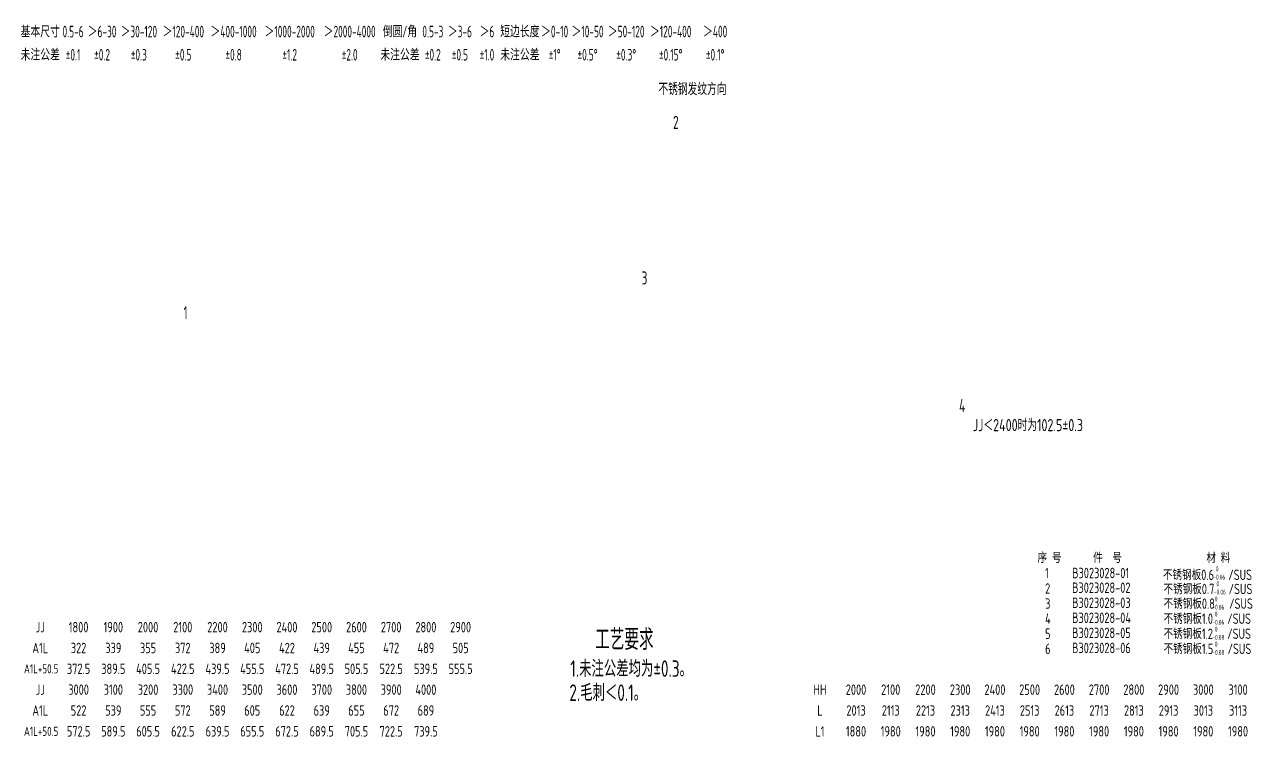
# Model space of a CAD drawing. Header units: inches. Extents: x 14216 to 120088, y -29410 to 23559.
# Drawn here: x 57414 to 60231, y 10839 to 12479 of the extents above; entities that cross this region are included whole.
import ezdxf
from ezdxf.enums import TextEntityAlignment as Align

# ---------------------------------------------------------------- set-up
doc = ezdxf.new("R2010")
doc.units = ezdxf.units.IN
doc.header["$LTSCALE"] = 0.3
doc.header["$MEASUREMENT"] = 0
doc.layers.add('2', color=2, linetype='Continuous')
doc.layers.add('2细实线', color=2, linetype='Continuous')
doc.layers.add('粗实线', color=7, linetype='Continuous', lineweight=30)
doc.styles.add('HZ', font='isocp2.shx', dxfattribs={"width": 0.7, "bigfont": 'hztxt.shx'})

msp = doc.modelspace()

# ---------------------------------------------------------------- texts
at = {"layer": '2', "color": 6, "style": 'HZ', "width": 0.8}
msp.add_text('不锈钢发纹方向', height=28, dxfattribs=at).set_placement((58874.355, 12308.111), align=Align.BOTTOM_LEFT)
at = {"layer": '2', "color": 4, "style": 'HZ', "width": 0.7}
for s, p in [('2', (58908.091, 12238.821)), ('3', (58835.616, 11880.468)), ('1', (57780.417, 11800.417)), ('4', (59567.028, 11586.432))]:
    msp.add_text(s, height=30, dxfattribs=at).set_placement(p)
at = {"layer": '2', "color": 6, "style": 'HZ', "width": 0.8}
msp.add_text('JJ＜2400时为102.5±0.3', height=28, dxfattribs=at).set_placement((59725.502, 11556.525), align=Align.MIDDLE_CENTER)
at = {"layer": '2', "color": 6, "style": 'HZ', "width": 0.75}
for s, p in [('1.未注公差均为±0.3。', (58671.272, 10976.622)), ('2.毛刺＜0.1。', (58669.126, 10921.227))]:
    msp.add_text(s, height=38, dxfattribs=at).set_placement(p)
at = {"layer": '2', "char_height": 11.3756, "attachment_point": 1, "style": 'HZ'}
for s, insert in [(' 0\\P-0.06', (60152.852, 11231.109)), (' 0\\P-0.06', (60154.109, 11196.663)), (' 0\\P-0.06', (60150.501, 11161.607)), (' 0\\P-0.06', (60150.501, 11126.928)), (' 0\\P-0.08', (60150.501, 11092.25)), (' 0\\P-0.08', (60150.501, 11057.572))]:
    msp.add_mtext(s, dxfattribs=dict(at, insert=insert))
at = {"layer": '2细实线', "linetype": 'ByBlock', "style": 'HZ', "width": 0.65}
for s, p in [('基本尺寸', (57450.3, 12463.021)), ('0.5-6', (57526.035, 12463.021)), ('＞6-30', (57592.86, 12463.021)), ('＞30-120', (57677.505, 12463.021)), ('＞120-400', (57779.97, 12463.021)), ('＞400-1000', (57895.8, 12463.021)), ('＞1000-2000', (58024.995, 12463.021)), ('＞2000-4000', (58163.1, 12463.021)), ('倒圆/角', (58278.93, 12463.021)), ('0.5-3', (58354.665, 12463.021)), ('＞3-6', (58417.035, 12463.021)), ('＞6', (58479.405, 12463.021)), ('短边长度', (58555.14, 12463.021)), ('＞0-10', (58635.33, 12463.021)), ('＞10-50', (58711.065, 12463.021)), ('＞50-120', (58800.165, 12463.021)), ('＞120-400', (58902.63, 12463.021)), ('＞400', (59005.095, 12463.021)), ('未注公差', (57450.3, 12409.561)), ('未注公差', (58278.93, 12409.561)), ('未注公差', (58555.14, 12409.561)), ('%%p0.1', (57526.035, 12409.561)), ('%%p0.2', (57592.86, 12409.561)), ('%%p0.3', (57677.505, 12409.561)), ('%%p0.5', (57779.97, 12409.561)), ('%%p0.8', (57895.8, 12409.561)), ('%%p1.2', (58024.995, 12409.561)), ('%%p2.0', (58163.1, 12409.561)), ('%%p0.2', (58354.665, 12409.561)), ('%%p0.5', (58417.035, 12409.561)), ('%%p1.0', (58479.405, 12409.561)), ('%%p1%%d', (58635.33, 12409.561)), ('%%p0.5%%d', (58711.065, 12409.561)), ('%%p0.3%%d', (58800.165, 12409.561)), ('%%p0.15%%d', (58902.63, 12409.561)), ('%%p0.1%%d', (59005.095, 12409.561))]:
    msp.add_text(s, height=26.73, dxfattribs=at).set_placement(p, align=Align.MIDDLE_CENTER)
at = {"layer": '2细实线', "style": 'HZ', "width": 0.8}
for s, p in [('序 号', (59747.652, 11238.986)), ('件  号', (59875.784, 11238.986)), ('材 料', (60136.498, 11238.532)), ('1', (59765.01, 11203.83)), ('B3023028-01', (59827.373, 11203.83)), ('不锈钢板0.6   /SUS', (60036.396, 11199.668)), ('2 ', (59765.066, 11168.057)), ('B3023028-02', (59827.172, 11169.97)), ('不锈钢板0.7   /SUS', (60037.652, 11167.01)), ('3', (59765.066, 11133.379)), ('B3023028-03', (59827.172, 11135.291)), ('不锈钢板0.8   /SUS', (60037.878, 11133.291)), ('4', (59765.066, 11098.701)), ('B3023028-04', (59827.172, 11100.613)), ('不锈钢板1.0   /SUS', (60037.878, 11098.612)), ('5', (59765.066, 11064.022)), ('B3023028-05', (59827.172, 11065.934)), ('不锈钢板1.2   /SUS', (60037.878, 11063.934)), ('6', (59765.066, 11029.344)), ('B3023028-06', (59827.172, 11031.256)), ('不锈钢板1.5   /SUS', (60037.878, 11029.255))]:
    msp.add_text(s, height=24, dxfattribs=at).set_placement(p)
for s, height, p in [('JJ', 24, (57450.48, 11091.145)), ('1800', 24, (57538.732, 11091.145)), ('1900', 24, (57618.732, 11091.145)), ('2000', 24, (57698.732, 11091.145)), ('2100', 24, (57778.732, 11091.145)), ('2200', 24, (57858.732, 11091.145)), ('2300', 24, (57938.732, 11091.145)), ('2400', 24, (58018.732, 11091.145)), ('2500', 24, (58098.732, 11091.145)), ('2600', 24, (58178.732, 11091.145)), ('2700', 24, (58258.732, 11091.145)), ('2800', 24, (58338.732, 11091.145)), ('2900', 24, (58418.732, 11091.145)), ('A1L', 24, (57450.48, 11043.145)), ('322', 24, (57538.732, 11043.145)), ('339', 24, (57618.732, 11043.145)), ('355', 24, (57698.732, 11043.145)), ('372', 24, (57778.732, 11043.145)), ('389', 24, (57858.732, 11043.145)), ('405', 24, (57938.732, 11043.145)), ('422', 24, (58018.732, 11043.145)), ('439', 24, (58098.732, 11043.145)), ('455', 24, (58178.732, 11043.145)), ('472', 24, (58258.732, 11043.145)), ('489', 24, (58338.732, 11043.145)), ('505', 24, (58418.732, 11043.145)), ('A1L+50.5', 21, (57452.47, 10995.145)), ('372.5', 24, (57538.732, 10995.145)), ('389.5', 24, (57618.732, 10995.145)), ('405.5', 24, (57698.732, 10995.145)), ('422.5', 24, (57778.732, 10995.145)), ('439.5', 24, (57858.732, 10995.145)), ('455.5', 24, (57938.732, 10995.145)), ('472.5', 24, (58018.732, 10995.145)), ('489.5', 24, (58098.732, 10995.145)), ('505.5', 24, (58178.732, 10995.145)), ('522.5', 24, (58258.732, 10995.145)), ('539.5', 24, (58338.732, 10995.145)), ('555.5', 24, (58418.732, 10995.145)), ('JJ', 24, (57450.48, 10947.145)), ('3000', 24, (57538.732, 10947.145)), ('3100', 24, (57618.732, 10947.145)), ('3200', 24, (57698.732, 10947.145)), ('3300', 24, (57778.732, 10947.145)), ('3400', 24, (57858.732, 10947.145)), ('3500', 24, (57938.732, 10947.145)), ('3600', 24, (58018.732, 10947.145)), ('3700', 24, (58098.732, 10947.145)), ('3800', 24, (58178.732, 10947.145)), ('3900', 24, (58258.732, 10947.145)), ('4000', 24, (58338.732, 10947.145)), ('HH', 24, (59246.434, 10947.145)), ('2000', 24, (59329.5, 10947.145)), ('2100', 24, (59409.5, 10947.145)), ('2200', 24, (59489.5, 10947.145)), ('2300', 24, (59569.5, 10947.145)), ('2400', 24, (59649.5, 10947.145)), ('2500', 24, (59729.5, 10947.145)), ('2600', 24, (59809.5, 10947.145)), ('2700', 24, (59889.5, 10947.145)), ('2800', 24, (59969.5, 10947.145)), ('2900', 24, (60049.5, 10947.145)), ('3000', 24, (60129.5, 10947.145)), ('3100', 24, (60209.5, 10947.145)), ('A1L', 24, (57450.48, 10899.145)), ('522', 24, (57538.732, 10899.145)), ('539', 24, (57618.732, 10899.145)), ('555', 24, (57698.732, 10899.145)), ('572', 24, (57778.732, 10899.145)), ('589', 24, (57858.732, 10899.145)), ('605', 24, (57938.732, 10899.145)), ('622', 24, (58018.732, 10899.145)), ('639', 24, (58098.732, 10899.145)), ('655', 24, (58178.732, 10899.145)), ('672', 24, (58258.732, 10899.145)), ('689', 24, (58338.732, 10899.145)), ('L', 24, (59246.434, 10899.145)), ('2013', 24, (59329.5, 10899.145)), ('2113', 24, (59409.5, 10899.145)), ('2213', 24, (59489.5, 10899.145)), ('2313', 24, (59569.5, 10899.145)), ('2413', 24, (59649.5, 10899.145)), ('2513', 24, (59729.5, 10899.145)), ('2613', 24, (59809.5, 10899.145)), ('2713', 24, (59889.5, 10899.145)), ('2813', 24, (59969.5, 10899.145)), ('2913', 24, (60049.5, 10899.145)), ('3013', 24, (60129.5, 10899.145)), ('3113', 24, (60209.5, 10899.145)), ('A1L+50.5', 21, (57452.47, 10851.145)), ('572.5', 24, (57538.732, 10851.145)), ('589.5', 24, (57618.732, 10851.145)), ('605.5', 24, (57698.732, 10851.145)), ('622.5', 24, (57778.732, 10851.145)), ('639.5', 24, (57858.732, 10851.145)), ('655.5', 24, (57938.732, 10851.145)), ('672.5', 24, (58018.732, 10851.145)), ('689.5', 24, (58098.732, 10851.145)), ('705.5', 24, (58178.732, 10851.145)), ('722.5', 24, (58258.732, 10851.145)), ('739.5', 24, (58338.732, 10851.145)), ('L1', 24, (59246.434, 10851.145)), ('1880', 24, (59329.5, 10851.145)), ('1980', 24, (59409.5, 10851.145)), ('1980', 24, (59489.5, 10851.145)), ('1980', 24, (59569.5, 10851.145)), ('1980', 24, (59649.5, 10851.145)), ('1980', 24, (59729.5, 10851.145)), ('1980', 24, (59809.5, 10851.145)), ('1980', 24, (59889.5, 10851.145)), ('1980', 24, (59969.5, 10851.145)), ('1980', 24, (60049.5, 10851.145)), ('1980', 24, (60129.5, 10851.145)), ('1980', 24, (60209.5, 10851.145))]:
    msp.add_text(s, height=height, dxfattribs=at).set_placement(p, align=Align.MIDDLE_CENTER)
at = {"layer": '粗实线', "color": 3, "linetype": 'Continuous', "lineweight": -3, "style": 'HZ', "width": 0.7}
msp.add_text('工艺要求', height=48, dxfattribs=at).set_placement((58728.667, 11038.541))

doc.saveas('drawing.dxf')
